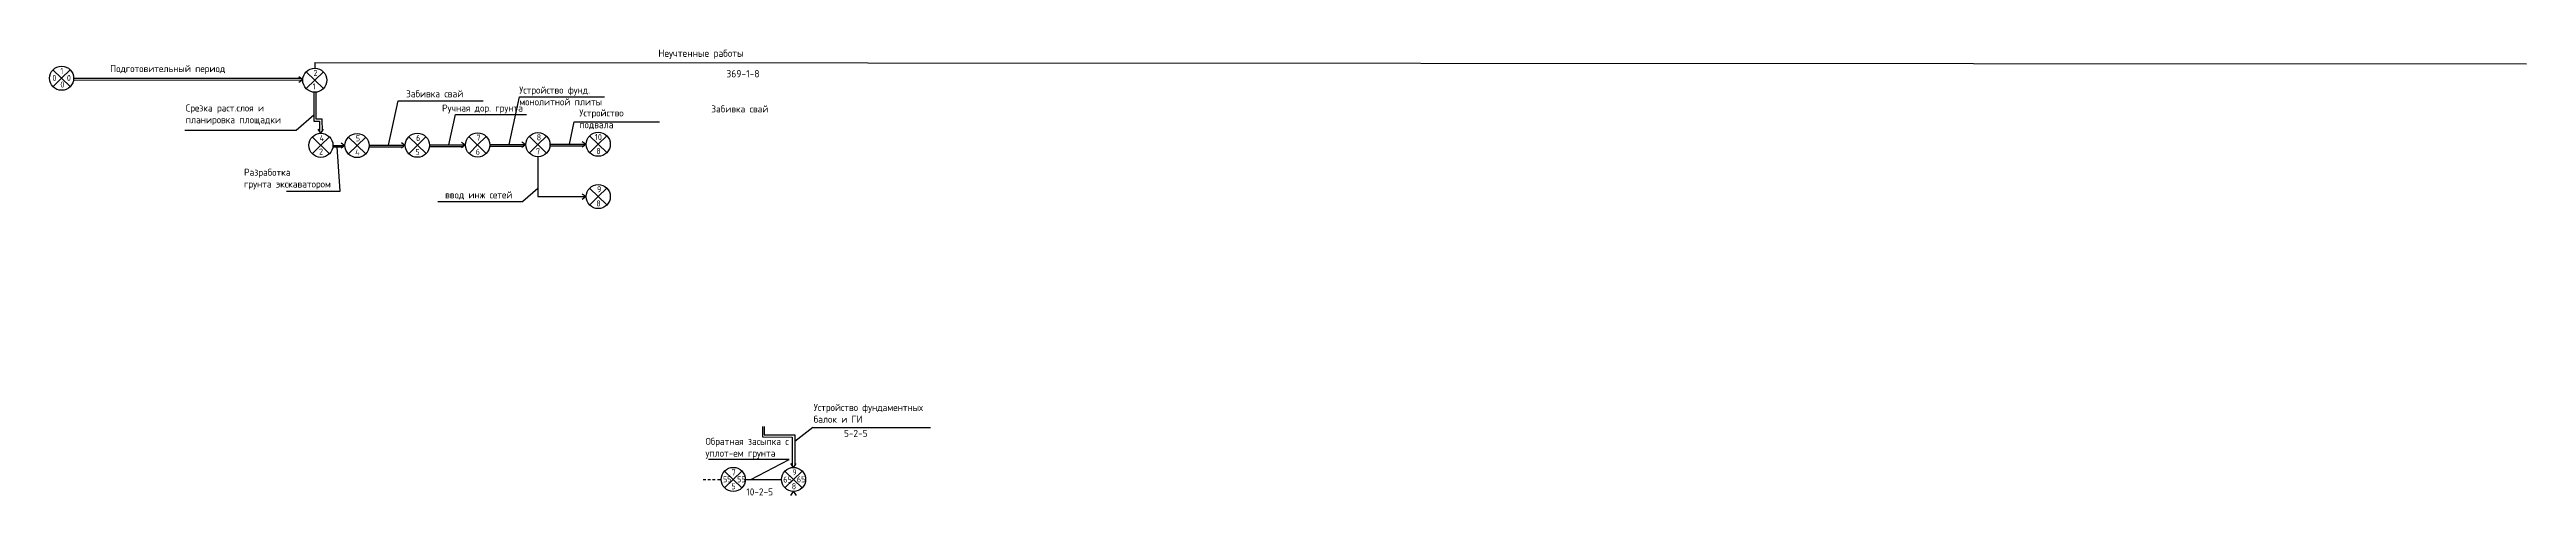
# Model space of a CAD drawing. Header units: millimetres. Extents: x -782 to 10910, y 3841 to 13237.
# Drawn here: x 2228 to 2931, y 5386 to 5512 of the extents above; entities that cross this region are included whole.
import ezdxf

# ---------------------------------------------------------------- set-up
doc = ezdxf.new("R2010")
doc.units = ezdxf.units.MM
doc.linetypes.add('JIS_02_0.7', pattern=[1.35, 0.75, -0.6])
doc.layers.add('A0-08', color=101, linetype='Continuous')
doc.styles.add('GOST-2.304_Type-B', font='GOST_Common.ttf')

msp = doc.modelspace()

# ---------------------------------------------------------------- linework, layer by layer
at = {"linetype": 'Continuous'}
for p, q in [((2303.488642, 5491.914093), (2305.010417, 5491.914093)), ((2303.989218, 5492.529913), (2305.766437, 5492.530097)), ((2305.010414, 5491.914264), (2305.054422, 5489.000325)), ((2305.766446, 5492.525458), (2305.773383, 5488.906526)), ((2308.866189, 5484.961715), (2312.286632, 5484.961715)), ((2310.882755, 5472.056865), (2310.097365, 5484.558666)), ((2319.12566, 5485.038513), (2329.386358, 5485.038513)), ((2319.12566, 5485.038513), (2329.386358, 5485.038513)), ((2336.225386, 5485.115311), (2346.486083, 5485.115311)), ((2336.225386, 5485.115311), (2346.486083, 5485.115311)), ((2353.325068, 5485.209174), (2363.585766, 5485.209174)), ((2353.325068, 5485.209174), (2363.585766, 5485.209174)), ((2370.424671, 5485.326503), (2380.685369, 5485.326503)), ((2370.424671, 5485.326503), (2380.685369, 5485.326503)), ((2430.668055, 5402.295963), (2439.060924, 5402.292086)), ((2431.168711, 5402.891309), (2439.816955, 5402.903281)), ((2439.060924, 5402.292086), (2439.104932, 5394.230956)), ((2439.816955, 5402.903281), (2439.823893, 5394.137156))]:
    msp.add_line(p, q, dxfattribs=at)
at = {"lineweight": 25}
for p, q in [((2367.005711, 5481.789229), (2367.005711, 5470.482021)), ((2367.005711, 5470.482021), (2380.685369, 5470.482021)), ((2445.01053, 5404.941624), (2439.818456, 5401.007038)), ((2438.286851, 5395.914594), (2415.413077, 5395.914594)), ((2427.375658, 5390.254132), (2438.286851, 5395.914594)), ((2425.818293, 5390.254533), (2436.078128, 5390.251893))]:
    msp.add_line(p, q, dxfattribs=at)
at = {"layer": 'A0-08', "color": 0, "lineweight": 25}
for p, q in [((2303.724332, 5508.560949), (2303.723295, 5506.912988)), ((2303.734765, 5508.560942), (2930.939372, 5508.16612)), ((2229.458115, 5506.421906), (2234.377729, 5501.669907)), ((2229.474344, 5501.65322), (2231.917922, 5504.045907)), ((2231.917922, 5504.045907), (2234.361501, 5506.438593)), ((2235.31074, 5503.616009), (2300.07298, 5503.478628)), ((2235.337824, 5504.06317), (2299.732955, 5504.03933)), ((2300.30335, 5503.639935), (2299.182768, 5504.424575)), ((2300.30335, 5503.639935), (2299.182768, 5502.855295)), ((2301.263488, 5505.869043), (2306.183102, 5501.117043)), ((2301.279717, 5501.100356), (2303.723295, 5503.493043)), ((2303.723295, 5503.493043), (2306.166873, 5505.88573)), ((2298.407523, 5489.368316), (2303.488642, 5493.642455)), ((2303.488642, 5500.073098), (2303.488642, 5491.914093)), ((2303.988444, 5499.990611), (2303.989219, 5492.525287)), ((2324.617156, 5485.038513), (2327.335873, 5497.688173)), ((2327.335873, 5497.688173), (2351.503296, 5497.688173)), ((2341.716882, 5485.115311), (2343.58174, 5493.792132)), ((2343.58174, 5493.792132), (2363.781196, 5493.792132)), ((2358.816565, 5485.209174), (2361.737934, 5498.801736)), ((2361.738092, 5498.801736), (2385.905515, 5498.801736)), ((2266.884462, 5489.308554), (2298.407523, 5489.368316)), ((2302.986935, 5487.396089), (2307.906549, 5482.644089)), ((2305.446742, 5488.440034), (2304.662102, 5489.560616)), ((2305.446742, 5488.440034), (2306.231382, 5489.560616)), ((2305.446742, 5485.020089), (2307.89032, 5487.412776)), ((2313.24677, 5487.337715), (2318.166384, 5482.585716)), ((2315.706577, 5484.961715), (2318.150156, 5487.354402)), ((2330.346496, 5487.414513), (2335.26611, 5482.662513)), ((2332.806303, 5485.038513), (2335.249881, 5487.4312)), ((2347.446221, 5487.49131), (2352.365835, 5482.739311)), ((2349.906028, 5485.115311), (2352.349607, 5487.507997)), ((2364.545904, 5487.585174), (2369.465518, 5482.833174)), ((2367.005711, 5485.209174), (2369.449289, 5487.601861)), ((2375.916167, 5485.326503), (2377.275526, 5491.651333)), ((2377.275526, 5491.651333), (2401.442949, 5491.651333)), ((2381.645507, 5487.702503), (2386.565121, 5482.950503)), ((2384.105314, 5485.326503), (2386.548892, 5487.71919)), ((2303.003164, 5482.627402), (2305.446742, 5485.020089)), ((2308.834273, 5484.550347), (2311.726341, 5484.569395)), ((2308.866189, 5484.961715), (2312.286632, 5484.961715)), ((2313.262999, 5482.569029), (2315.706577, 5484.961715)), ((2319.104135, 5484.57104), (2328.826067, 5484.61304)), ((2330.362725, 5482.645826), (2332.806303, 5485.038513)), ((2336.20386, 5484.647837), (2345.925792, 5484.689837)), ((2347.46245, 5482.722624), (2349.906028, 5485.115311)), ((2353.303543, 5484.741701), (2363.025475, 5484.783701)), ((2364.562133, 5482.816487), (2367.005711, 5485.209174)), ((2370.403146, 5484.85903), (2380.125078, 5484.90103)), ((2381.661735, 5482.933816), (2384.105314, 5485.326503)), ((2295.739055, 5472.056865), (2310.882755, 5472.056865)), ((2367.005711, 5472.760207), (2362.740017, 5469.082556)), ((2381.645507, 5472.858021), (2386.565121, 5468.106022)), ((2384.105314, 5470.482021), (2386.548892, 5472.874708)), ((2338.572594, 5469.082556), (2362.740017, 5469.082556)), ((2381.661735, 5468.089335), (2384.105314, 5470.482021)), ((2430.665678, 5405.307777), (2430.668055, 5402.295963)), ((2431.16548, 5405.225291), (2431.168688, 5402.9074)), ((2445.01053, 5404.941624), (2478.302428, 5404.941624)), ((2439.498073, 5393.671838), (2438.713433, 5394.79242)), ((2439.498073, 5393.671838), (2440.282713, 5394.79242)), ((2419.938541, 5392.631413), (2424.858155, 5387.879414)), ((2419.95477, 5387.862727), (2422.398348, 5390.255414)), ((2422.398348, 5390.255414), (2424.841926, 5392.6481)), ((2437.038266, 5392.627892), (2441.95788, 5387.875893)), ((2437.054495, 5387.859206), (2439.498073, 5390.251893)), ((2439.498073, 5390.251893), (2441.941652, 5392.644579))]:
    msp.add_line(p, q, dxfattribs=at)
at = {"layer": 'A0-08', "color": 0, "linetype": 'JIS_02_0.7', "lineweight": 25}
msp.add_line((2413.848485, 5390.253914), (2418.978403, 5390.25296), dxfattribs=at)
at = {"layer": 'A0-08', "color": 0, "lineweight": 25}
for points in [[(2379.564787, 5486.111143), (2380.685369, 5485.326503), (2379.564787, 5484.541863)], [(2311.16605, 5485.746355), (2312.286632, 5484.961715), (2311.16605, 5484.177075)], [(2328.265776, 5485.823153), (2329.386358, 5485.038513), (2328.265776, 5484.253873)], [(2345.365501, 5485.899951), (2346.486083, 5485.115311), (2345.365501, 5484.330671)], [(2362.465184, 5485.993814), (2363.585766, 5485.209174), (2362.465184, 5484.424534)], [(2379.564787, 5471.266661), (2380.685369, 5470.482021), (2379.564787, 5469.697381)], [(2438.713433, 5385.711366), (2439.498073, 5386.831948), (2440.282713, 5385.711366)], [(2438.713433, 5385.711366), (2439.498073, 5386.831948), (2440.282713, 5385.711366)]]:
    msp.add_lwpolyline(points, dxfattribs=at)
for centre in [(2231.917922, 5504.045907), (2303.723295, 5503.493043), (2305.446742, 5485.020089), (2315.706577, 5484.961715), (2332.806303, 5485.038513), (2349.906028, 5485.115311), (2367.005711, 5485.209174), (2384.105314, 5485.326503), (2384.105314, 5470.482021), (2422.398348, 5390.255414), (2439.498073, 5390.251893)]:
    msp.add_circle(centre, 3.419945, dxfattribs=at)

# ---------------------------------------------------------------- texts
at = {"layer": 'A0-08', "color": 0, "lineweight": 25, "attachment_point": 1, "style": 'GOST-2.304_Type-B'}
for s, width, heights, insert, char_height in [('Подготовительный период', 43.01416096, [0], (2245.709322, 5507.778328), 2), ('Неучтенные работы', 71.87617414, [0], (2401.137354, 5512.178857), 2.06692933), ('0', 2.49875162, [0], (2229.321649, 5504.980634), 1.709973), ('1', 2.49875162, [0], (2231.57416, 5506.959699), 1.709973), ('0', 2.49875162, [0], (2231.57416, 5503.123079), 1.709973), ('0', 2.49875162, [0], (2233.418102, 5504.980634), 1.709973), ('1', 2.49875162, [0], (2303.101129, 5502.570216), 1.709973), ('2', 2.49875162, [0], (2303.379533, 5506.406835), 1.709973), ('Забивка свай', 45.23679121, [0], (2329.616731, 5500.648165), 2), ('Устройство фунд.\\Pмонолитной плиты', 45.23679121, [0], (2361.700337, 5501.693263), 2), ('369-1-8', 2.49875162, [0], (2420.43282, 5506.363604), 2.0669293), ('Срезка раст.слоя и\\Pпланировка площадки', 55.30931867, [0], (2267.119766, 5496.612107), 2), ('Ручная дор. грунта', 45.23679121, [0], (2339.818545, 5496.599754), 2), ('Устройство \\Pподвала', 45.23679121, [0], (2378.747965, 5495.202896), 2), ('Забивка свай', 45.23679121, [0], (2416.171965, 5496.336466), 2), ('4', 2.49875162, [0], (2305.10298, 5487.933881), 1.709973), ('5', 2.49875162, [0], (2315.362815, 5487.875508), 1.709973), ('6', 2.49875162, [0], (2332.462541, 5487.952305), 1.709973), ('7', 2.49875162, [0], (2349.562266, 5488.029103), 1.709973), ('8', 2.49875162, [0], (2366.661949, 5488.122967), 1.709973), ('10', 2.49875162, [0], (2383.172689, 5488.224512), 1.7099725), ('2', 2.49875162, [0], (2304.930127, 5484.097262), 1.709973), ('4', 2.49875162, [0], (2315.188792, 5483.886746), 1.709973), ('5', 2.49875162, [0], (2332.258987, 5483.957054), 1.709973), ('6', 2.49875162, [0], (2349.358713, 5484.033851), 1.709973), ('7', 2.49875162, [0], (2366.458396, 5484.127715), 1.709973), ('8', 2.49875162, [0], (2383.557998, 5484.245044), 1.709973), ('Разработка \\Pгрунта экскаватором', 45.23679121, [0], (2283.658308, 5478.382479), 2), ('9', 2.49875162, [0], (2383.761551, 5473.395814), 1.709973), ('ввод инж сетей', 45.23679121, [0], (2340.684628, 5471.96582), 2), ('8', 2.49875162, [0], (2383.557998, 5469.400562), 1.709973), ('Устройство фундаментных балок и ГИ', 32.70911594, [23.017347], (2445.215347, 5411.662694), 2), ('Обратная засыпка с \\Pуплот-ем грунта', 42.08035445, [0], (2414.534152, 5402.045794), 2), ('5-2-5', 2.5, [0], (2453.796781, 5404.309337), 2), ('55', 2.49875162, [0], (2419.482644, 5391.155113), 1.7099725), ('5', 2.49875162, [0], (2421.880563, 5389.180444), 1.709973), ('7', 2.49875162, [0], (2421.942095, 5393.122807), 1.709973), ('55', 2.49875162, [0], (2423.474857, 5391.154056), 1.7099725), ('65', 2.49875162, [0], (2436.578781, 5391.084396), 1.7099725), ('8', 2.49875162, [0], (2438.980288, 5389.176923), 1.709973), ('9', 2.49875162, [0], (2439.154311, 5393.165685), 1.709973), ('65', 2.49875162, [0], (2440.424766, 5391.159286), 1.7099725), ('10-2-5', 2.5, [0], (2426.118958, 5387.70991), 2)]:
    msp.add_mtext_dynamic_manual_height_columns(s, width=width, gutter_width=12.5, heights=heights, dxfattribs=dict(at, insert=insert, char_height=char_height))

doc.saveas('drawing.dxf')
